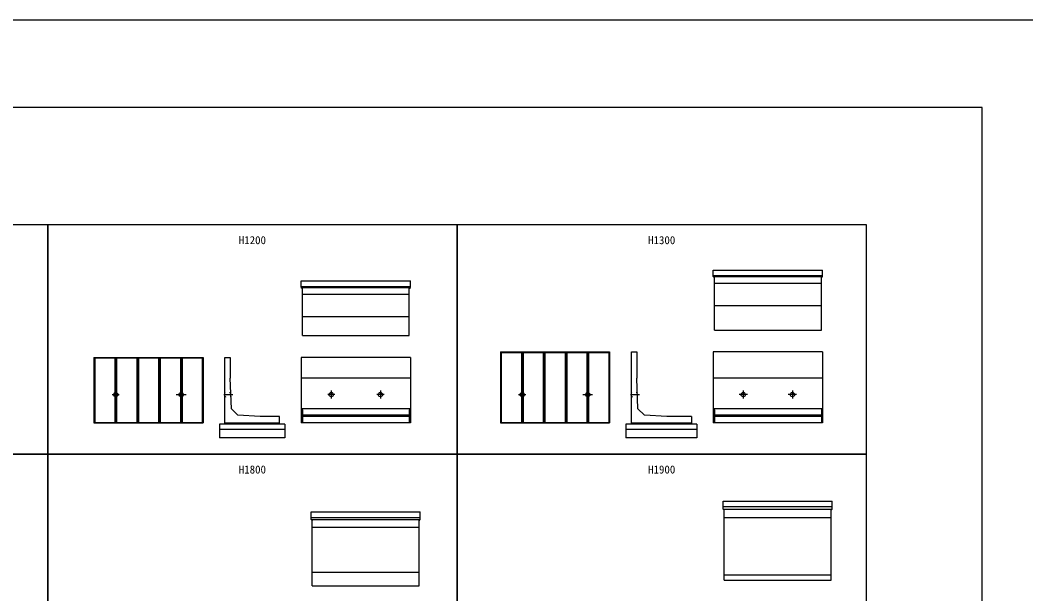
# Model space of a CAD drawing. Units: millimetres, scale not verified. Extents: x -67200 to 67200, y -23760 to 23760.
# Drawn here: x -19229 to -800, y 13254 to 23760 of the extents above; entities that cross this region are included whole.
import ezdxf
from ezdxf.enums import TextEntityAlignment as Align

# ---------------------------------------------------------------- set-up
doc = ezdxf.new("R2010")
doc.units = ezdxf.units.MM
doc.header["$LTSCALE"] = 80
doc.linetypes.add('CHAIN1', pattern=[8, 5, -1, 1, -1])
doc.linetypes.add('DOTTED', pattern=[1.75, 0.25, -1.5])
for name, color, linetype, lineweight in [('0-0_CENTER', 7, 'CHAIN1', 25), ('0-2_Defpoints', 5, 'Continuous', 25), ('0-4_HYO', 3, 'Continuous', 25), ('0-6_OUTLINE', 1, 'Continuous', 25), ('0-7_OUTLINE2', 4, 'DOTTED', 25), ('0-8_TXT', 7, 'Continuous', 25), ('0-9_WAKU', 3, 'Continuous', 25)]:
    doc.layers.add(name, color=color, linetype=linetype, lineweight=lineweight)
doc.styles.add('ＭＳ ゴシック', font='')
doc.styles.get('ＭＳ ゴシック').set_extended_font_data('MS Gothic')

msp = doc.modelspace()

# ---------------------------------------------------------------- linework, layer by layer
at = {"layer": '0-0_CENTER'}
for p, q in [((-17477.6, 16977.11), (-17477.6, 16831.74)), ((-16277.6, 16983.37), (-16277.6, 16820.17)), ((-13527.6, 16976.29), (-13527.6, 16832.93)), ((-12627.6, 16976.29), (-12627.6, 16832.93)), ((-10027.6, 16977.11), (-10027.6, 16831.74)), ((-8827.6, 16983.37), (-8827.6, 16820.17)), ((-5977.6, 16976.29), (-5977.6, 16832.93)), ((-5077.6, 16976.29), (-5077.6, 16832.93)), ((-17545.21, 16903.59), (-17414.8, 16903.59)), ((-16367.77, 16903.59), (-16188.56, 16903.59)), ((-15495.27, 16903.59), (-15330.76, 16903.59)), ((-13459.86, 16903.59), (-13592.15, 16903.59)), ((-12559.86, 16903.59), (-12692.15, 16903.59)), ((-10095.21, 16903.59), (-9964.8, 16903.59)), ((-8917.77, 16903.59), (-8738.56, 16903.59)), ((-8045.27, 16903.59), (-7880.76, 16903.59)), ((-5903.38, 16903.59), (-6053.67, 16903.59)), ((-5003.38, 16903.59), (-5153.67, 16903.59))]:
    msp.add_line(p, q, dxfattribs=at)
at = {"layer": '0-2_Defpoints'}
msp.add_lwpolyline([(-67200, -23760), (0, -23760), (0, 23760), (-67200, 23760)], close=True, dxfattribs=at)
at = {"layer": '0-4_HYO'}
for points in [[(-26222.6, 15813.59), (-18722.6, 15813.59), (-18722.6, 20013.59), (-26222.6, 20013.59)], [(-18722.6, 15813.59), (-11222.6, 15813.59), (-11222.6, 20013.59), (-18722.6, 20013.59)], [(-11222.6, 15813.59), (-3722.6, 15813.59), (-3722.6, 20013.59), (-11222.6, 20013.59)], [(-26222.6, 10613.59), (-18722.6, 10613.59), (-18722.6, 15813.59), (-26222.6, 15813.59)], [(-18722.6, 10613.59), (-11222.6, 10613.59), (-11222.6, 15813.59), (-18722.6, 15813.59)], [(-11222.6, 10613.59), (-3722.6, 10613.59), (-3722.6, 15813.59), (-11222.6, 15813.59)]]:
    msp.add_lwpolyline(points, close=True, dxfattribs=at)
at = {"layer": '0-6_OUTLINE'}
for p, q in [((-4527.6, 19063.59), (-4527.6, 19183.59)), ((-12077.6, 18863.59), (-12077.6, 18983.59)), ((-6527.6, 19083.59), (-4527.6, 19083.59)), ((-6527.6, 19063.59), (-4527.6, 19063.59)), ((-6527.6, 19063.59), (-6507.6, 19043.59)), ((-6507.6, 18083.59), (-6507.6, 19043.59)), ((-4547.6, 19043.59), (-4527.6, 19063.59)), ((-14077.6, 18883.59), (-12077.6, 18883.59)), ((-14077.6, 18863.59), (-12077.6, 18863.59)), ((-14077.6, 18863.59), (-14057.6, 18843.59)), ((-14057.6, 17983.59), (-14057.6, 18843.59)), ((-12097.6, 18843.59), (-12077.6, 18863.59)), ((-6507.6, 18943.59), (-4547.6, 18943.59)), ((-14057.6, 18743.59), (-12097.6, 18743.59)), ((-6507.6, 18533.59), (-4547.6, 18533.59)), ((-14057.6, 18333.59), (-12097.6, 18333.59)), ((-17877.6, 17583.59), (-15877.6, 17583.59)), ((-17877.6, 17583.59), (-17877.6, 16383.59)), ((-17867.6, 17583.59), (-17867.6, 16383.59)), ((-17862.6, 17573.59), (-17867.6, 17583.59)), ((-17862.6, 17573.59), (-17862.6, 16393.59)), ((-17492.6, 17573.59), (-17487.6, 17583.59)), ((-17487.6, 17583.59), (-17487.6, 16942.32)), ((-17467.6, 17583.59), (-17467.6, 16942.32)), ((-17462.6, 17573.59), (-17467.6, 17583.59)), ((-17462.6, 17573.59), (-17462.6, 16940.67)), ((-17092.6, 17573.59), (-17087.6, 17583.59)), ((-17087.6, 17583.59), (-17087.6, 16383.59)), ((-17067.6, 17583.59), (-17067.6, 16383.59)), ((-17062.6, 17573.59), (-17067.6, 17583.59)), ((-17062.6, 17573.59), (-17062.6, 16393.59)), ((-16692.6, 17573.59), (-16687.6, 17583.59)), ((-16687.6, 17583.59), (-16687.6, 16383.59)), ((-16667.6, 17583.59), (-16667.6, 16383.59)), ((-16662.6, 17573.59), (-16667.6, 17583.59)), ((-16662.6, 17573.59), (-16662.6, 16393.59)), ((-16292.6, 17573.59), (-16287.6, 17583.59)), ((-16287.6, 17583.59), (-16287.6, 16942.32)), ((-16267.6, 17583.59), (-16267.6, 16942.32)), ((-16262.6, 17573.59), (-16267.6, 17583.59)), ((-16262.6, 17573.59), (-16262.6, 16940.67)), ((-15892.6, 17573.59), (-15887.6, 17583.59)), ((-15887.6, 17583.59), (-15887.6, 16383.59)), ((-15877.6, 17583.59), (-15877.6, 16383.59)), ((-15477.6, 17583.59), (-15377.6, 17583.59)), ((-15477.6, 16363.59), (-15477.6, 17583.59)), ((-15377.6, 17583.59), (-15377.6, 17203.59)), ((-14077.6, 17583.59), (-14077.6, 16383.59)), ((-12077.6, 17583.59), (-14077.6, 17583.59)), ((-12077.6, 17583.59), (-12077.6, 16383.59)), ((-10427.6, 17683.59), (-8427.6, 17683.59)), ((-10427.6, 17683.59), (-10427.6, 16383.59)), ((-10412.6, 17673.59), (-10417.6, 17683.59)), ((-10417.6, 17683.59), (-10417.6, 16383.59)), ((-10412.6, 17673.59), (-10412.6, 16393.59)), ((-10042.6, 17673.59), (-10037.6, 17683.59)), ((-10037.6, 17683.59), (-10037.6, 16942.32)), ((-10017.6, 17683.59), (-10017.6, 16942.32)), ((-10012.6, 17673.59), (-10017.6, 17683.59)), ((-10012.6, 17673.59), (-10012.6, 16940.67)), ((-9642.6, 17673.59), (-9642.6, 16393.59)), ((-9637.6, 17683.59), (-9637.6, 16383.59)), ((-9612.6, 17673.59), (-9617.6, 17683.59)), ((-9617.6, 17683.59), (-9617.6, 16383.59)), ((-9612.6, 17673.59), (-9612.6, 16393.59)), ((-9242.6, 17673.59), (-9242.6, 16393.59)), ((-9237.6, 17683.59), (-9237.6, 16383.59)), ((-9212.6, 17673.59), (-9217.6, 17683.59)), ((-9217.6, 17683.59), (-9217.6, 16383.59)), ((-9212.6, 17673.59), (-9212.6, 16393.59)), ((-8842.6, 17673.59), (-8837.6, 17683.59)), ((-8837.6, 17683.59), (-8837.6, 16942.32)), ((-8817.6, 17683.59), (-8817.6, 16942.32)), ((-8812.6, 17673.59), (-8817.6, 17683.59)), ((-8812.6, 17673.59), (-8812.6, 16940.67)), ((-8812.6, 17673.59), (-8442.6, 17673.59)), ((-8442.6, 17673.59), (-8437.6, 17683.59)), ((-8442.6, 17673.59), (-8442.6, 16393.59)), ((-8437.6, 17683.59), (-8437.6, 16383.59)), ((-8427.6, 17683.59), (-8427.6, 16383.59)), ((-8027.6, 17683.59), (-7927.6, 17683.59)), ((-8027.6, 16363.59), (-8027.6, 17683.59)), ((-7927.6, 17683.59), (-7927.6, 17203.59)), ((-6527.6, 17683.59), (-6527.6, 16383.59)), ((-4527.6, 17683.59), (-6527.6, 17683.59)), ((-4527.6, 17683.59), (-4527.6, 16383.59)), ((-15357.6, 16643.59), (-15377.6, 17203.59)), ((-12077.6, 17203.59), (-14077.6, 17203.59)), ((-7907.6, 16643.59), (-7927.6, 17203.59)), ((-4527.6, 17203.59), (-6527.6, 17203.59)), ((-17492.6, 16866.51), (-17492.6, 16393.59)), ((-17487.6, 16864.86), (-17487.6, 16383.59)), ((-17467.6, 16864.86), (-17467.6, 16383.59)), ((-17462.6, 16866.51), (-17462.6, 16393.59)), ((-16292.6, 16866.51), (-16292.6, 16393.59)), ((-16287.6, 16864.86), (-16287.6, 16383.59)), ((-16267.6, 16864.86), (-16267.6, 16383.59)), ((-10042.6, 16866.51), (-10042.6, 16393.59)), ((-10037.6, 16864.86), (-10037.6, 16383.59)), ((-10017.6, 16864.86), (-10017.6, 16383.59)), ((-10012.6, 16866.51), (-10012.6, 16393.59)), ((-8842.6, 16866.51), (-8842.6, 16393.59)), ((-8837.6, 16864.86), (-8837.6, 16383.59)), ((-8817.6, 16864.86), (-8817.6, 16383.59)), ((-8812.6, 16866.51), (-8812.6, 16393.59)), ((-15357.6, 16643.59), (-15237.6, 16523.59)), ((-14057.6, 16623.59), (-14057.6, 16383.59)), ((-12077.6, 16643.59), (-12097.6, 16623.59)), ((-12097.6, 16623.59), (-12097.6, 16383.59)), ((-7907.6, 16643.59), (-7787.6, 16523.59)), ((-6507.6, 16623.59), (-6507.6, 16383.59)), ((-4527.6, 16643.59), (-4547.6, 16623.59)), ((-4547.6, 16623.59), (-4547.6, 16383.59)), ((-14827.6, 16503.59), (-15237.6, 16523.59)), ((-14477.6, 16503.59), (-14827.6, 16503.59)), ((-14477.6, 16363.59), (-14477.6, 16503.59)), ((-12097.6, 16523.59), (-14057.6, 16523.59)), ((-12097.6, 16503.59), (-14057.6, 16503.59)), ((-7377.6, 16503.59), (-7787.6, 16523.59)), ((-6927.6, 16503.59), (-7377.6, 16503.59)), ((-6927.6, 16503.59), (-6927.6, 16363.59)), ((-4547.6, 16523.59), (-6507.6, 16523.59)), ((-4547.6, 16503.59), (-6507.6, 16503.59)), ((-17877.6, 16383.59), (-15877.6, 16383.59)), ((-17492.6, 16393.59), (-17487.6, 16383.59)), ((-17467.6, 16383.59), (-17462.6, 16393.59)), ((-17462.6, 16393.59), (-17092.6, 16393.59)), ((-17087.6, 16383.59), (-17092.6, 16393.59)), ((-16687.6, 16383.59), (-16692.6, 16393.59)), ((-16292.6, 16393.59), (-16287.6, 16383.59)), ((-16267.6, 16383.59), (-16262.6, 16393.59)), ((-14377.6, 16363.59), (-15577.6, 16363.59)), ((-15577.6, 16363.59), (-15577.6, 16113.59)), ((-14377.6, 16263.59), (-15577.6, 16263.59)), ((-15477.6, 16383.59), (-14477.6, 16383.59)), ((-14377.6, 16363.59), (-14377.6, 16113.59)), ((-12077.6, 16383.59), (-14077.6, 16383.59)), ((-10427.6, 16383.59), (-8427.6, 16383.59)), ((-10417.6, 16383.59), (-10412.6, 16393.59)), ((-10412.6, 16393.59), (-10042.6, 16393.59)), ((-10042.6, 16393.59), (-10037.6, 16383.59)), ((-10017.6, 16383.59), (-10012.6, 16393.59)), ((-10012.6, 16393.59), (-9642.6, 16393.59)), ((-9637.6, 16383.59), (-9642.6, 16393.59)), ((-9617.6, 16383.59), (-9612.6, 16393.59)), ((-9612.6, 16393.59), (-9242.6, 16393.59)), ((-9237.6, 16383.59), (-9242.6, 16393.59)), ((-8842.6, 16393.59), (-8837.6, 16383.59)), ((-8817.6, 16383.59), (-8812.6, 16393.59)), ((-6827.6, 16363.59), (-8127.6, 16363.59)), ((-8127.6, 16363.59), (-8127.6, 16113.59)), ((-6827.6, 16263.59), (-8127.6, 16263.59)), ((-8027.6, 16383.59), (-6927.6, 16383.59)), ((-6827.6, 16363.59), (-6827.6, 16113.59)), ((-4527.6, 16383.59), (-6527.6, 16383.59)), ((-14377.6, 16113.59), (-15577.6, 16113.59)), ((-6827.6, 16113.59), (-8127.6, 16113.59)), ((-6347.6, 14953.59), (-4347.6, 14953.59)), ((-6347.6, 14803.59), (-6347.6, 14953.59)), ((-4347.6, 14803.59), (-4347.6, 14953.59)), ((-13897.6, 14753.59), (-11897.6, 14753.59)), ((-13897.6, 14613.59), (-13897.6, 14753.59)), ((-11897.6, 14613.59), (-11897.6, 14753.59)), ((-6347.6, 14853.59), (-4347.6, 14853.59)), ((-6347.6, 14803.59), (-6327.6, 14783.59)), ((-6347.6, 14803.59), (-4347.6, 14803.59)), ((-6327.6, 13503.59), (-6327.6, 14783.59)), ((-4347.6, 14803.59), (-4367.6, 14783.59)), ((-4367.6, 13503.59), (-4367.6, 14783.59)), ((-13897.6, 14653.59), (-11897.6, 14653.59)), ((-13897.6, 14613.59), (-11897.6, 14613.59)), ((-13897.6, 14613.59), (-13877.6, 14593.59)), ((-13877.6, 13403.59), (-13877.6, 14593.59)), ((-11917.6, 14593.59), (-11897.6, 14613.59)), ((-6327.6, 14653.59), (-4367.6, 14653.59)), ((-13877.6, 14473.59), (-11917.6, 14473.59)), ((-13877.6, 13653.59), (-11917.6, 13653.59)), ((-6327.6, 13603.59), (-4367.6, 13603.59)), ((-6327.6, 13503.59), (-4367.6, 13503.59))]:
    msp.add_line(p, q, dxfattribs=at)
for points in [[(-6527.6, 19063.59), (-6527.6, 19183.59), (-4527.6, 19183.59)], [(-14077.6, 18863.59), (-14077.6, 18983.59), (-12077.6, 18983.59)], [(-6507.6, 18083.59), (-4547.6, 18083.59), (-4547.6, 19043.59)], [(-14057.6, 17983.59), (-12097.6, 17983.59), (-12097.6, 18843.59)], [(-17862.6, 17573.59), (-17492.6, 17573.59), (-17492.6, 16940.67)], [(-17462.6, 17573.59), (-17092.6, 17573.59), (-17092.6, 16393.59)], [(-17062.6, 17573.59), (-16692.6, 17573.59), (-16692.6, 16393.59)], [(-16662.6, 17573.59), (-16292.6, 17573.59), (-16292.6, 16940.67)], [(-16262.6, 17573.59), (-15892.6, 17573.59), (-15892.6, 16393.59)], [(-10412.6, 17673.59), (-10042.6, 17673.59), (-10042.6, 16940.67)], [(-10012.6, 17673.59), (-9642.6, 17673.59), (-9637.6, 17683.59)], [(-9612.6, 17673.59), (-9242.6, 17673.59), (-9237.6, 17683.59)], [(-9212.6, 17673.59), (-8842.6, 17673.59), (-8842.6, 16940.67)], [(-16262.6, 16866.51), (-16262.6, 16393.59), (-15892.6, 16393.59), (-15887.6, 16383.59)], [(-12077.6, 16643.59), (-14077.6, 16643.59), (-14057.6, 16623.59)], [(-4527.6, 16643.59), (-6527.6, 16643.59), (-6507.6, 16623.59)], [(-17867.6, 16383.59), (-17862.6, 16393.59), (-17492.6, 16393.59)], [(-17067.6, 16383.59), (-17062.6, 16393.59), (-16692.6, 16393.59)], [(-16667.6, 16383.59), (-16662.6, 16393.59), (-16292.6, 16393.59)], [(-9217.6, 16383.59), (-9212.6, 16393.59), (-8842.6, 16393.59)], [(-8812.6, 16393.59), (-8442.6, 16393.59), (-8437.6, 16383.59)], [(-13877.6, 13403.59), (-11917.6, 13403.59), (-11917.6, 14593.59)]]:
    msp.add_lwpolyline(points, dxfattribs=at)
for centre, radius in [((-17477.6, 16903.59), 40), ((-17477.6, 16903.59), 30), ((-16277.6, 16903.59), 40), ((-16277.6, 16903.59), 30), ((-13527.6, 16903.59), 40), ((-12627.6, 16903.59), 40), ((-10027.6, 16903.59), 40), ((-10027.6, 16903.59), 30), ((-8827.6, 16903.59), 40), ((-8827.6, 16903.59), 30), ((-5977.6, 16903.59), 40), ((-5077.6, 16903.59), 40)]:
    msp.add_circle(centre, radius, dxfattribs=at)
at = {"layer": '0-7_OUTLINE2'}
for p, q in [((-15472.6, 16943.12), (-15477.6, 16948.12)), ((-15472.6, 16863.59), (-15477.6, 16858.59)), ((-15372.96, 16933.59), (-15472.6, 16943.12)), ((-15472.6, 16864.06), (-15370.81, 16873.59)), ((-15372.96, 16933.59), (-15368.13, 16938.42)), ((-15370.81, 16873.59), (-15365.63, 16868.4)), ((-8022.6, 16943.12), (-8027.6, 16948.12)), ((-8022.6, 16863.59), (-8027.6, 16858.59)), ((-7922.96, 16933.59), (-8022.6, 16943.12)), ((-8022.6, 16864.06), (-7920.81, 16873.59)), ((-7922.96, 16933.59), (-7918.13, 16938.42)), ((-7920.81, 16873.59), (-7915.63, 16868.4))]:
    msp.add_line(p, q, dxfattribs=at)
at = {"layer": '0-9_WAKU'}
msp.add_lwpolyline([(-65600, -22160), (-1600, -22160), (-1600, 22160), (-65600, 22160)], close=True, dxfattribs=at)

# ---------------------------------------------------------------- texts
at = {"layer": '0-8_TXT', "style": 'ＭＳ ゴシック'}
for s, p in [('H1200', (-15222.6, 19613.59)), ('H1300', (-7722.6, 19613.59)), ('H1800', (-15222.6, 15413.59)), ('H1900', (-7722.6, 15413.59))]:
    msp.add_text(s, height=146.6, dxfattribs=at).set_placement(p, align=Align.BOTTOM_LEFT)

doc.saveas('drawing.dxf')
